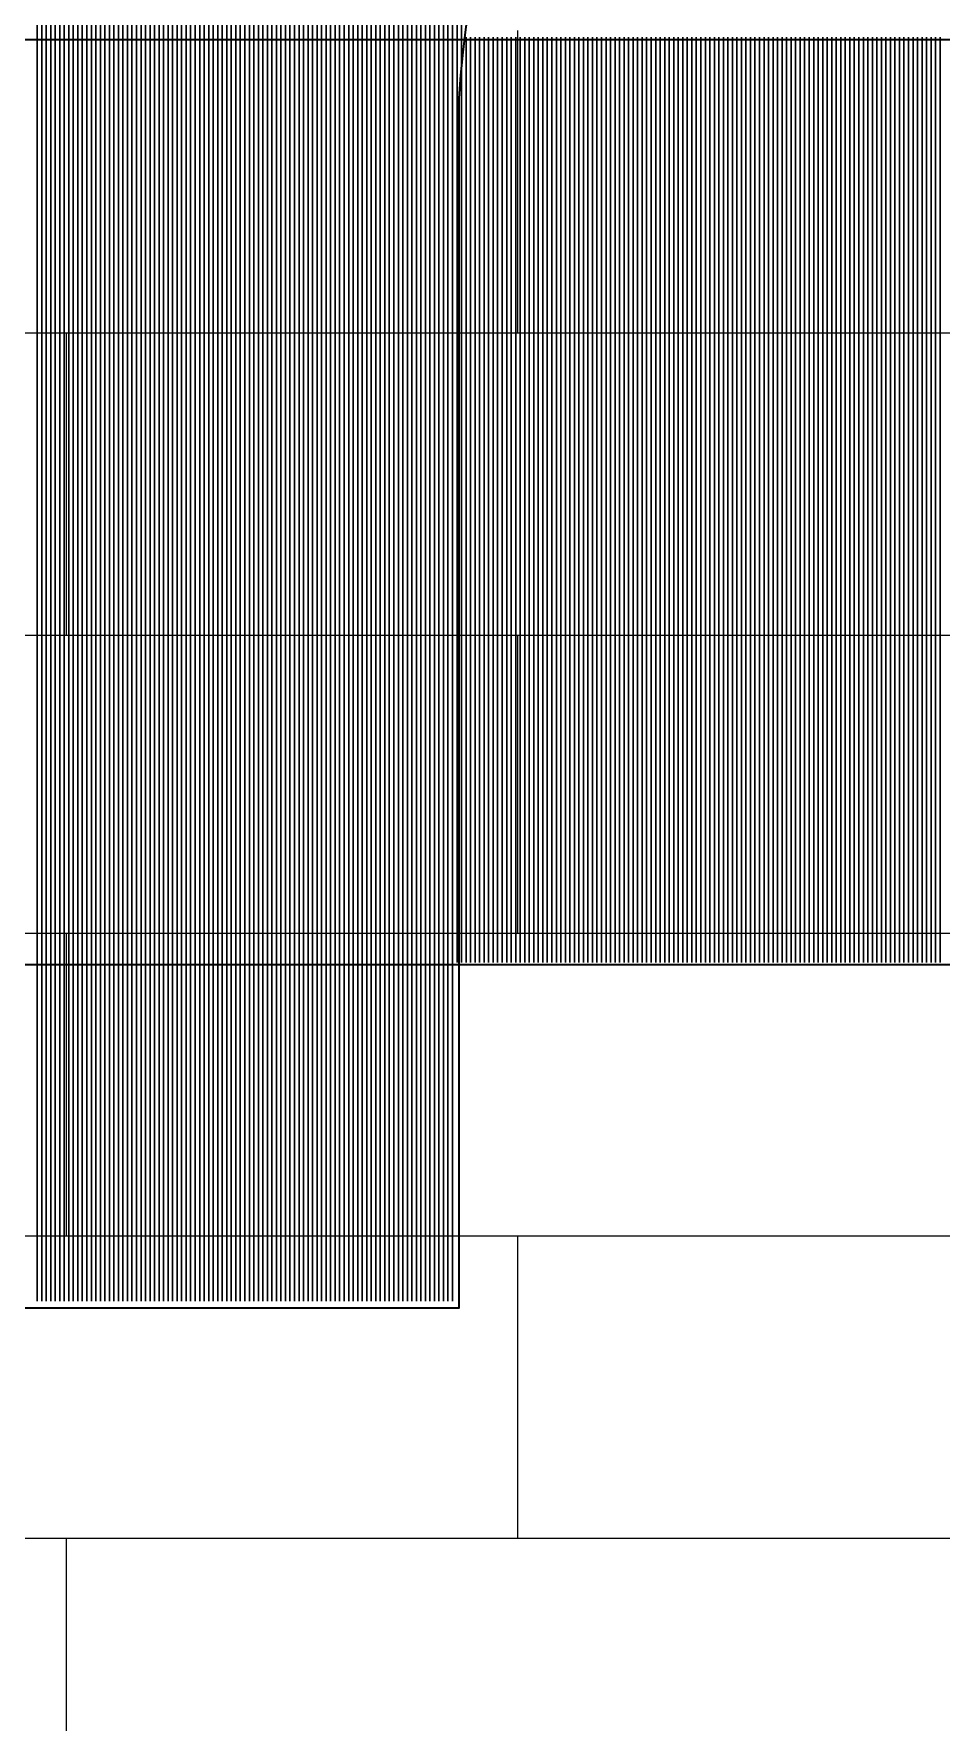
# Model space of a CAD drawing. Header units: inches. Extents: x 5 to 516, y -193 to 129.
# Drawn here: x 92.108 to 92.778, y -84.196 to -82.949 of the extents above; entities that cross this region are included whole.
import ezdxf

# ---------------------------------------------------------------- set-up
doc = ezdxf.new("R2010")
doc.units = ezdxf.units.IN
doc.header["$MEASUREMENT"] = 0
doc.layers.add('PDF4_Geometry', color=7, linetype='Continuous')

msp = doc.modelspace()

# ---------------------------------------------------------------- linework, layer by layer
at = {"layer": 'PDF4_Geometry', "lineweight": 35}
msp.add_lwpolyline([(92.4587546, -82.4129819), (92.412088, -82.4863152), (92.4054213, -82.4863152), (92.4054213, -82.2529819), (91.8787546, -82.2529819), (91.8787546, -83.8896487), (92.422088, -83.8896487), (92.422088, -82.9963152)], dxfattribs=at)
at = {"layer": 'PDF4_Geometry', "lineweight": 15}
for points in [[(92.110418, -83.8846511), (92.110418, -82.2513176), (92.110418, -83.8846511)], [(92.1137546, -83.8846511), (92.1137546, -82.2513176), (92.1137546, -83.8846511)], [(92.1170912, -83.8846511), (92.1170912, -82.2513176), (92.1170912, -83.8846511)], [(92.120421, -83.8846511), (92.120421, -82.2513176), (92.120421, -83.8846511)], [(92.1237576, -83.8846511), (92.1237576, -82.2513176), (92.1237576, -83.8846511)], [(92.1270874, -83.8846511), (92.1270874, -82.2513176), (92.1270874, -83.8846511)], [(92.130424, -83.8846511), (92.130424, -82.2513176), (92.130424, -83.8846511)], [(92.1337538, -83.8846511), (92.1337538, -82.2513176), (92.1337538, -83.8846511)], [(92.1370904, -83.8846511), (92.1370904, -82.2513176), (92.1370904, -83.8846511)], [(92.1404202, -83.8846511), (92.1404202, -82.2513176), (92.1404202, -83.8846511)], [(92.1437568, -83.8846511), (92.1437568, -82.2513176), (92.1437568, -83.8846511)], [(92.1470866, -83.8846511), (92.1470866, -82.2513176), (92.1470866, -83.8846511)], [(92.1504232, -83.8846511), (92.1504232, -82.2513176), (92.1504232, -83.8846511)], [(92.153753, -83.8846511), (92.153753, -82.2513176), (92.153753, -83.8846511)], [(92.1570896, -83.8846511), (92.1570896, -82.2513176), (92.1570896, -83.8846511)], [(92.1604194, -83.8846511), (92.1604194, -82.2513176), (92.1604194, -83.8846511)], [(92.163756, -83.8846511), (92.163756, -82.2513176), (92.163756, -83.8846511)], [(92.1670858, -83.8846511), (92.1670858, -82.2513176), (92.1670858, -83.8846511)], [(92.1704224, -83.8846511), (92.1704224, -82.2513176), (92.1704224, -83.8846511)], [(92.173759, -83.8846511), (92.173759, -82.2513176), (92.173759, -83.8846511)], [(92.1770888, -83.8846511), (92.1770888, -82.2513176), (92.1770888, -83.8846511)], [(92.1804186, -83.8846511), (92.1804186, -82.2513176), (92.1804186, -83.8846511)], [(92.1837552, -83.8846511), (92.1837552, -82.2513176), (92.1837552, -83.8846511)], [(92.1870917, -83.8846511), (92.1870917, -82.2513176), (92.1870917, -83.8846511)], [(92.1904216, -83.8846511), (92.1904216, -82.2513176), (92.1904216, -83.8846511)], [(92.1937514, -83.8846511), (92.1937514, -82.2513176), (92.1937514, -83.8846511)], [(92.197088, -83.8846511), (92.197088, -82.2513176), (92.197088, -83.8846511)], [(92.2004245, -83.8846511), (92.2004245, -82.2513176), (92.2004245, -83.8846511)], [(92.2037543, -83.8846511), (92.2037543, -82.2513176), (92.2037543, -83.8846511)], [(92.2070909, -83.8846511), (92.2070909, -82.2513176), (92.2070909, -83.8846511)], [(92.2104207, -83.8846511), (92.2104207, -82.2513176), (92.2104207, -83.8846511)], [(92.2137573, -83.8846511), (92.2137573, -82.2513176), (92.2137573, -83.8846511)], [(92.2170871, -83.8846511), (92.2170871, -82.2513176), (92.2170871, -83.8846511)], [(92.2204237, -83.8846511), (92.2204237, -82.2513176), (92.2204237, -83.8846511)], [(92.2237535, -83.8846511), (92.2237535, -82.2513176), (92.2237535, -83.8846511)], [(92.2270901, -83.8846511), (92.2270901, -82.2513176), (92.2270901, -83.8846511)], [(92.2304199, -83.8846511), (92.2304199, -82.2513176), (92.2304199, -83.8846511)], [(92.2337565, -83.8846511), (92.2337565, -82.2513176), (92.2337565, -83.8846511)], [(92.2370863, -83.8846511), (92.2370863, -82.2513176), (92.2370863, -83.8846511)], [(92.2404229, -83.8846511), (92.2404229, -82.2513176), (92.2404229, -83.8846511)], [(92.2437527, -83.8846511), (92.2437527, -82.2513176), (92.2437527, -83.8846511)], [(92.2470893, -83.8846511), (92.2470893, -82.2513176), (92.2470893, -83.8846511)], [(92.2504191, -83.8846511), (92.2504191, -82.2513176), (92.2504191, -83.8846511)], [(92.2537557, -83.8846511), (92.2537557, -82.2513176), (92.2537557, -83.8846511)], [(92.2570923, -83.8846511), (92.2570923, -82.2513176), (92.2570923, -83.8846511)], [(92.2604221, -83.8846511), (92.2604221, -82.2513176), (92.2604221, -83.8846511)], [(92.2637519, -83.8846511), (92.2637519, -82.2513176), (92.2637519, -83.8846511)], [(92.2670885, -83.8846511), (92.2670885, -82.2513176), (92.2670885, -83.8846511)], [(92.2704251, -83.8846511), (92.2704251, -82.2513176), (92.2704251, -83.8846511)], [(92.2737549, -83.8846511), (92.2737549, -82.2513176), (92.2737549, -83.8846511)], [(92.2770847, -83.8846511), (92.2770847, -82.2513176), (92.2770847, -83.8846511)], [(92.2804213, -83.8846511), (92.2804213, -82.2513176), (92.2804213, -83.8846511)], [(92.2837579, -83.8846511), (92.2837579, -82.2513176), (92.2837579, -83.8846511)], [(92.2870877, -83.8846511), (92.2870877, -82.2513176), (92.2870877, -83.8846511)], [(92.2904243, -83.8846511), (92.2904243, -82.2513176), (92.2904243, -83.8846511)], [(92.2937541, -83.8846511), (92.2937541, -82.2513176), (92.2937541, -83.8846511)], [(92.2970907, -83.8846511), (92.2970907, -82.2513176), (92.2970907, -83.8846511)], [(92.3004205, -83.8846511), (92.3004205, -82.2513176), (92.3004205, -83.8846511)], [(92.3037571, -83.8846511), (92.3037571, -82.2513176), (92.3037571, -83.8846511)], [(92.3070869, -83.8846511), (92.3070869, -82.2513176), (92.3070869, -83.8846511)], [(92.3104235, -83.8846511), (92.3104235, -82.2513176), (92.3104235, -83.8846511)], [(92.3137533, -83.8846511), (92.3137533, -82.2513176), (92.3137533, -83.8846511)], [(92.3170899, -83.8846511), (92.3170899, -82.2513176), (92.3170899, -83.8846511)], [(92.3204197, -83.8846511), (92.3204197, -82.2513176), (92.3204197, -83.8846511)], [(92.3237563, -83.8846511), (92.3237563, -82.2513176), (92.3237563, -83.8846511)], [(92.3270861, -83.8846511), (92.3270861, -82.2513176), (92.3270861, -83.8846511)], [(92.3304227, -83.8846511), (92.3304227, -82.2513176), (92.3304227, -83.8846511)], [(92.3337525, -83.8846511), (92.3337525, -82.2513176), (92.3337525, -83.8846511)], [(92.337089, -83.8846511), (92.337089, -82.2513176), (92.337089, -83.8846511)], [(92.3404256, -83.8846511), (92.3404256, -82.2513176), (92.3404256, -83.8846511)], [(92.3437554, -83.8846511), (92.3437554, -82.2513176), (92.3437554, -83.8846511)], [(92.3470853, -83.8846511), (92.3470853, -82.2513176), (92.3470853, -83.8846511)], [(92.3504218, -83.8846511), (92.3504218, -82.2513176), (92.3504218, -83.8846511)], [(92.3537584, -83.8846511), (92.3537584, -82.2513176), (92.3537584, -83.8846511)], [(92.3570882, -83.8846511), (92.3570882, -82.2513176), (92.3570882, -83.8846511)], [(92.360418, -83.8846511), (92.360418, -82.2513176), (92.360418, -83.8846511)], [(92.3637546, -83.8846511), (92.3637546, -82.2513176), (92.3637546, -83.8846511)], [(92.3670912, -83.8846511), (92.3670912, -82.2513176), (92.3670912, -83.8846511)], [(92.370421, -83.8846511), (92.370421, -82.2513176), (92.370421, -83.8846511)], [(92.3737576, -83.8846511), (92.3737576, -82.2513176), (92.3737576, -83.8846511)], [(92.3770874, -83.8846511), (92.3770874, -82.2513176), (92.3770874, -83.8846511)], [(92.380424, -83.8846511), (92.380424, -82.2513176), (92.380424, -83.8846511)], [(92.3837538, -83.8846511), (92.3837538, -82.2513176), (92.3837538, -83.8846511)], [(92.3870904, -83.8846511), (92.3870904, -82.2513176), (92.3870904, -83.8846511)], [(92.3904202, -83.8846511), (92.3904202, -82.2513176), (92.3904202, -83.8846511)], [(92.3937568, -83.8846511), (92.3937568, -82.2513176), (92.3937568, -83.8846511)], [(92.3970866, -83.8846511), (92.3970866, -82.2513176), (92.3970866, -83.8846511)], [(92.4004232, -83.8846511), (92.4004232, -82.2513176), (92.4004232, -83.8846511)], [(92.4204224, -83.0146491), (92.4204224, -82.4613157), (92.4204224, -83.0146491)], [(92.423759, -82.9713176), (92.423759, -82.4546508), (92.423759, -82.9713176)], [(92.413756, -83.8846511), (92.413756, -82.4713176), (92.413756, -83.8846511)], [(92.4170858, -83.8846511), (92.4170858, -82.464651), (92.4170858, -83.8846511)], [(92.403753, -83.8846511), (92.403753, -82.4813176), (92.403753, -83.8846511)], [(92.4070896, -83.8846511), (92.4070896, -82.4813176), (92.4070896, -83.8846511)], [(92.4104194, -83.8846511), (92.4104194, -82.474651), (92.4104194, -83.8846511)], [(92.110418, -83.6346511), (92.110418, -82.9513177), (92.110418, -83.6346511)], [(92.1137546, -83.6346511), (92.1137546, -82.9513177), (92.1137546, -83.6346511)], [(92.1170912, -83.6346511), (92.1170912, -82.9513177), (92.1170912, -83.6346511)], [(92.120421, -83.6346511), (92.120421, -82.9513177), (92.120421, -83.6346511)], [(92.1237576, -83.6346511), (92.1237576, -82.9513177), (92.1237576, -83.6346511)], [(92.1270874, -83.6346511), (92.1270874, -82.9513177), (92.1270874, -83.6346511)], [(92.130424, -83.6346511), (92.130424, -82.9513177), (92.130424, -83.6346511)], [(92.1337538, -83.6346511), (92.1337538, -82.9513177), (92.1337538, -83.6346511)], [(92.1370904, -83.6346511), (92.1370904, -82.9513177), (92.1370904, -83.6346511)], [(92.1404202, -83.6346511), (92.1404202, -82.9513177), (92.1404202, -83.6346511)], [(92.1437568, -83.6346511), (92.1437568, -82.9513177), (92.1437568, -83.6346511)], [(92.1470866, -83.6346511), (92.1470866, -82.9513177), (92.1470866, -83.6346511)], [(92.1504232, -83.6346511), (92.1504232, -82.9513177), (92.1504232, -83.6346511)], [(92.153753, -83.6346511), (92.153753, -82.9513177), (92.153753, -83.6346511)], [(92.1570896, -83.6346511), (92.1570896, -82.9513177), (92.1570896, -83.6346511)], [(92.1604194, -83.6346511), (92.1604194, -82.9513177), (92.1604194, -83.6346511)], [(92.163756, -83.6346511), (92.163756, -82.9513177), (92.163756, -83.6346511)], [(92.1670858, -83.6346511), (92.1670858, -82.9513177), (92.1670858, -83.6346511)], [(92.1704224, -83.6346511), (92.1704224, -82.9513177), (92.1704224, -83.6346511)], [(92.173759, -83.6346511), (92.173759, -82.9513177), (92.173759, -83.6346511)], [(92.1770888, -83.6346511), (92.1770888, -82.9513177), (92.1770888, -83.6346511)], [(92.1804186, -83.6346511), (92.1804186, -82.9513177), (92.1804186, -83.6346511)], [(92.1837552, -83.6346511), (92.1837552, -82.9513177), (92.1837552, -83.6346511)], [(92.1870917, -83.6346511), (92.1870917, -82.9513177), (92.1870917, -83.6346511)], [(92.1904216, -83.6346511), (92.1904216, -82.9513177), (92.1904216, -83.6346511)], [(92.1937514, -83.6346511), (92.1937514, -82.9513177), (92.1937514, -83.6346511)], [(92.197088, -83.6346511), (92.197088, -82.9513177), (92.197088, -83.6346511)], [(92.2004245, -83.6346511), (92.2004245, -82.9513177), (92.2004245, -83.6346511)], [(92.2037543, -83.6346511), (92.2037543, -82.9513177), (92.2037543, -83.6346511)], [(92.2070909, -83.6346511), (92.2070909, -82.9513177), (92.2070909, -83.6346511)], [(92.2104207, -83.6346511), (92.2104207, -82.9513177), (92.2104207, -83.6346511)], [(92.2137573, -83.6346511), (92.2137573, -82.9513177), (92.2137573, -83.6346511)], [(92.2170871, -83.6346511), (92.2170871, -82.9513177), (92.2170871, -83.6346511)], [(92.2204237, -83.6346511), (92.2204237, -82.9513177), (92.2204237, -83.6346511)], [(92.2237535, -83.6346511), (92.2237535, -82.9513177), (92.2237535, -83.6346511)], [(92.2270901, -83.6346511), (92.2270901, -82.9513177), (92.2270901, -83.6346511)], [(92.2304199, -83.6346511), (92.2304199, -82.9513177), (92.2304199, -83.6346511)], [(92.2337565, -83.6346511), (92.2337565, -82.9513177), (92.2337565, -83.6346511)], [(92.2370863, -83.6346511), (92.2370863, -82.9513177), (92.2370863, -83.6346511)], [(92.2404229, -83.6346511), (92.2404229, -82.9513177), (92.2404229, -83.6346511)], [(92.2437527, -83.6346511), (92.2437527, -82.9513177), (92.2437527, -83.6346511)], [(92.2470893, -83.6346511), (92.2470893, -82.9513177), (92.2470893, -83.6346511)], [(92.2504191, -83.6346511), (92.2504191, -82.9513177), (92.2504191, -83.6346511)], [(92.2537557, -83.6346511), (92.2537557, -82.9513177), (92.2537557, -83.6346511)], [(92.2570923, -83.6346511), (92.2570923, -82.9513177), (92.2570923, -83.6346511)], [(92.2604221, -83.6346511), (92.2604221, -82.9513177), (92.2604221, -83.6346511)], [(92.2637519, -83.6346511), (92.2637519, -82.9513177), (92.2637519, -83.6346511)], [(92.2670885, -83.6346511), (92.2670885, -82.9513177), (92.2670885, -83.6346511)], [(92.2704251, -83.6346511), (92.2704251, -82.9513177), (92.2704251, -83.6346511)], [(92.2737549, -83.6346511), (92.2737549, -82.9513177), (92.2737549, -83.6346511)], [(92.2770847, -83.6346511), (92.2770847, -82.9513177), (92.2770847, -83.6346511)], [(92.2804213, -83.6346511), (92.2804213, -82.9513177), (92.2804213, -83.6346511)], [(92.2837579, -83.6346511), (92.2837579, -82.9513177), (92.2837579, -83.6346511)], [(92.2870877, -83.6346511), (92.2870877, -82.9513177), (92.2870877, -83.6346511)], [(92.2904243, -83.6346511), (92.2904243, -82.9513177), (92.2904243, -83.6346511)], [(92.2937541, -83.6346511), (92.2937541, -82.9513177), (92.2937541, -83.6346511)], [(92.2970907, -83.6346511), (92.2970907, -82.9513177), (92.2970907, -83.6346511)], [(92.3004205, -83.6346511), (92.3004205, -82.9513177), (92.3004205, -83.6346511)], [(92.3037571, -83.6346511), (92.3037571, -82.9513177), (92.3037571, -83.6346511)], [(92.3070869, -83.6346511), (92.3070869, -82.9513177), (92.3070869, -83.6346511)], [(92.3104235, -83.6346511), (92.3104235, -82.9513177), (92.3104235, -83.6346511)], [(92.3137533, -83.6346511), (92.3137533, -82.9513177), (92.3137533, -83.6346511)], [(92.3170899, -83.6346511), (92.3170899, -82.9513177), (92.3170899, -83.6346511)], [(92.3204197, -83.6346511), (92.3204197, -82.9513177), (92.3204197, -83.6346511)], [(92.3237563, -83.6346511), (92.3237563, -82.9513177), (92.3237563, -83.6346511)], [(92.3270861, -83.6346511), (92.3270861, -82.9513177), (92.3270861, -83.6346511)], [(92.3304227, -83.6346511), (92.3304227, -82.9513177), (92.3304227, -83.6346511)], [(92.3337525, -83.6346511), (92.3337525, -82.9513177), (92.3337525, -83.6346511)], [(92.337089, -83.6346511), (92.337089, -82.9513177), (92.337089, -83.6346511)], [(92.3404256, -83.6346511), (92.3404256, -82.9513177), (92.3404256, -83.6346511)], [(92.3437554, -83.6346511), (92.3437554, -82.9513177), (92.3437554, -83.6346511)], [(92.3470853, -83.6346511), (92.3470853, -82.9513177), (92.3470853, -83.6346511)], [(92.3504218, -83.6346511), (92.3504218, -82.9513177), (92.3504218, -83.6346511)], [(92.3537584, -83.6346511), (92.3537584, -82.9513177), (92.3537584, -83.6346511)], [(92.3570882, -83.6346511), (92.3570882, -82.9513177), (92.3570882, -83.6346511)], [(92.360418, -83.6346511), (92.360418, -82.9513177), (92.360418, -83.6346511)], [(92.3637546, -83.6346511), (92.3637546, -82.9513177), (92.3637546, -83.6346511)], [(92.3670912, -83.6346511), (92.3670912, -82.9513177), (92.3670912, -83.6346511)], [(92.370421, -83.6346511), (92.370421, -82.9513177), (92.370421, -83.6346511)], [(92.3737576, -83.6346511), (92.3737576, -82.9513177), (92.3737576, -83.6346511)], [(92.3770874, -83.6346511), (92.3770874, -82.9513177), (92.3770874, -83.6346511)], [(92.380424, -83.6346511), (92.380424, -82.9513177), (92.380424, -83.6346511)], [(92.3837538, -83.6346511), (92.3837538, -82.9513177), (92.3837538, -83.6346511)], [(92.3870904, -83.6346511), (92.3870904, -82.9513177), (92.3870904, -83.6346511)], [(92.3904202, -83.6346511), (92.3904202, -82.9513177), (92.3904202, -83.6346511)], [(92.3937568, -83.6346511), (92.3937568, -82.9513177), (92.3937568, -83.6346511)], [(92.3970866, -83.6346511), (92.3970866, -82.9513177), (92.3970866, -83.6346511)], [(92.4004232, -83.6346511), (92.4004232, -82.9513177), (92.4004232, -83.6346511)], [(92.403753, -83.6346511), (92.403753, -82.9513177), (92.403753, -83.6346511)], [(92.4070896, -83.6346511), (92.4070896, -82.9513177), (92.4070896, -83.6346511)], [(92.4104194, -83.6346511), (92.4104194, -82.9513177), (92.4104194, -83.6346511)], [(92.413756, -83.6346511), (92.413756, -82.9513177), (92.413756, -83.6346511)], [(92.4170858, -83.6346511), (92.4170858, -82.9513177), (92.4170858, -83.6346511)], [(92.4204224, -83.6346511), (92.4204224, -82.9513177), (92.4204224, -83.6346511)], [(92.423759, -83.6346511), (92.423759, -82.9513177), (92.423759, -83.6346511)], [(92.4270888, -83.6346511), (92.4270888, -82.9513177), (92.4270888, -83.6346511)], [(92.4304186, -83.6346511), (92.4304186, -82.9513177), (92.4304186, -83.6346511)], [(92.4337552, -83.6346511), (92.4337552, -82.9513177), (92.4337552, -83.6346511)], [(92.4370918, -83.6346511), (92.4370918, -82.9513177), (92.4370918, -83.6346511)], [(92.4404216, -83.6346511), (92.4404216, -82.9513177), (92.4404216, -83.6346511)], [(92.4437514, -83.6346511), (92.4437514, -82.9513177), (92.4437514, -83.6346511)], [(92.447088, -83.6346511), (92.447088, -82.9513177), (92.447088, -83.6346511)], [(92.4504246, -83.6346511), (92.4504246, -82.9513177), (92.4504246, -83.6346511)], [(92.4537544, -83.6346511), (92.4537544, -82.9513177), (92.4537544, -83.6346511)], [(92.457091, -83.6346511), (92.457091, -82.9513177), (92.457091, -83.6346511)], [(92.4604208, -83.6346511), (92.4604208, -82.9513177), (92.4604208, -83.6346511)], [(92.4637574, -83.6346511), (92.4637574, -82.9513177), (92.4637574, -83.6346511)], [(92.4670872, -83.6346511), (92.4670872, -82.9513177), (92.4670872, -83.6346511)], [(92.4704237, -83.6346511), (92.4704237, -82.9513177), (92.4704237, -83.6346511)], [(92.4737536, -83.6346511), (92.4737536, -82.9513177), (92.4737536, -83.6346511)], [(92.4770901, -83.6346511), (92.4770901, -82.9513177), (92.4770901, -83.6346511)], [(92.48042, -83.6346511), (92.48042, -82.9513177), (92.48042, -83.6346511)], [(92.4837565, -83.6346511), (92.4837565, -82.9513177), (92.4837565, -83.6346511)], [(92.4870863, -83.6346511), (92.4870863, -82.9513177), (92.4870863, -83.6346511)], [(92.4904229, -83.6346511), (92.4904229, -82.9513177), (92.4904229, -83.6346511)], [(92.4937527, -83.6346511), (92.4937527, -82.9513177), (92.4937527, -83.6346511)], [(92.4970893, -83.6346511), (92.4970893, -82.9513177), (92.4970893, -83.6346511)], [(92.5004191, -83.6346511), (92.5004191, -82.9513177), (92.5004191, -83.6346511)], [(92.5037557, -83.6346511), (92.5037557, -82.9513177), (92.5037557, -83.6346511)], [(92.5070923, -83.6346511), (92.5070923, -82.9513177), (92.5070923, -83.6346511)], [(92.5104221, -83.6346511), (92.5104221, -82.9513177), (92.5104221, -83.6346511)], [(92.5137519, -83.6346511), (92.5137519, -82.9513177), (92.5137519, -83.6346511)], [(92.5170885, -83.6346511), (92.5170885, -82.9513177), (92.5170885, -83.6346511)], [(92.5204251, -83.6346511), (92.5204251, -82.9513177), (92.5204251, -83.6346511)], [(92.5237549, -83.6346511), (92.5237549, -82.9513177), (92.5237549, -83.6346511)], [(92.5270847, -83.6346511), (92.5270847, -82.9513177), (92.5270847, -83.6346511)], [(92.5304213, -83.6346511), (92.5304213, -82.9513177), (92.5304213, -83.6346511)], [(92.5337579, -83.6346511), (92.5337579, -82.9513177), (92.5337579, -83.6346511)], [(92.5370877, -83.6346511), (92.5370877, -82.9513177), (92.5370877, -83.6346511)], [(92.5404243, -83.6346511), (92.5404243, -82.9513177), (92.5404243, -83.6346511)], [(92.5437541, -83.6346511), (92.5437541, -82.9513177), (92.5437541, -83.6346511)], [(92.5470907, -83.6346511), (92.5470907, -82.9513177), (92.5470907, -83.6346511)], [(92.5504205, -83.6346511), (92.5504205, -82.9513177), (92.5504205, -83.6346511)], [(92.5537571, -83.6346511), (92.5537571, -82.9513177), (92.5537571, -83.6346511)], [(92.5570869, -83.6346511), (92.5570869, -82.9513177), (92.5570869, -83.6346511)], [(92.5604235, -83.6346511), (92.5604235, -82.9513177), (92.5604235, -83.6346511)], [(92.5637533, -83.6346511), (92.5637533, -82.9513177), (92.5637533, -83.6346511)], [(92.5670899, -83.6346511), (92.5670899, -82.9513177), (92.5670899, -83.6346511)], [(92.5704197, -83.6346511), (92.5704197, -82.9513177), (92.5704197, -83.6346511)], [(92.5737563, -83.6346511), (92.5737563, -82.9513177), (92.5737563, -83.6346511)], [(92.5770861, -83.6346511), (92.5770861, -82.9513177), (92.5770861, -83.6346511)], [(92.5804227, -83.6346511), (92.5804227, -82.9513177), (92.5804227, -83.6346511)], [(92.5837525, -83.6346511), (92.5837525, -82.9513177), (92.5837525, -83.6346511)], [(92.5870891, -83.6346511), (92.5870891, -82.9513177), (92.5870891, -83.6346511)], [(92.5904257, -83.6346511), (92.5904257, -82.9513177), (92.5904257, -83.6346511)], [(92.5937555, -83.6346511), (92.5937555, -82.9513177), (92.5937555, -83.6346511)], [(92.5970853, -83.6346511), (92.5970853, -82.9513177), (92.5970853, -83.6346511)], [(92.6004219, -83.6346511), (92.6004219, -82.9513177), (92.6004219, -83.6346511)], [(92.6037584, -83.6346511), (92.6037584, -82.9513177), (92.6037584, -83.6346511)], [(92.6070883, -83.6346511), (92.6070883, -82.9513177), (92.6070883, -83.6346511)], [(92.6104181, -83.6346511), (92.6104181, -82.9513177), (92.6104181, -83.6346511)], [(92.6137547, -83.6346511), (92.6137547, -82.9513177), (92.6137547, -83.6346511)], [(92.6170912, -83.6346511), (92.6170912, -82.9513177), (92.6170912, -83.6346511)], [(92.620421, -83.6346511), (92.620421, -82.9513177), (92.620421, -83.6346511)], [(92.6237576, -83.6346511), (92.6237576, -82.9513177), (92.6237576, -83.6346511)], [(92.6270874, -83.6346511), (92.6270874, -82.9513177), (92.6270874, -83.6346511)], [(92.630424, -83.6346511), (92.630424, -82.9513177), (92.630424, -83.6346511)], [(92.6337538, -83.6346511), (92.6337538, -82.9513177), (92.6337538, -83.6346511)], [(92.6370904, -83.6346511), (92.6370904, -82.9513177), (92.6370904, -83.6346511)], [(92.6404202, -83.6346511), (92.6404202, -82.9513177), (92.6404202, -83.6346511)], [(92.6437568, -83.6346511), (92.6437568, -82.9513177), (92.6437568, -83.6346511)], [(92.6470866, -83.6346511), (92.6470866, -82.9513177), (92.6470866, -83.6346511)], [(92.6504232, -83.6346511), (92.6504232, -82.9513177), (92.6504232, -83.6346511)], [(92.653753, -83.6346511), (92.653753, -82.9513177), (92.653753, -83.6346511)], [(92.6570896, -83.6346511), (92.6570896, -82.9513177), (92.6570896, -83.6346511)], [(92.6604194, -83.6346511), (92.6604194, -82.9513177), (92.6604194, -83.6346511)], [(92.663756, -83.6346511), (92.663756, -82.9513177), (92.663756, -83.6346511)], [(92.6670858, -83.6346511), (92.6670858, -82.9513177), (92.6670858, -83.6346511)], [(92.6704224, -83.6346511), (92.6704224, -82.9513177), (92.6704224, -83.6346511)], [(92.673759, -83.6346511), (92.673759, -82.9513177), (92.673759, -83.6346511)], [(92.6770888, -83.6346511), (92.6770888, -82.9513177), (92.6770888, -83.6346511)], [(92.6804186, -83.6346511), (92.6804186, -82.9513177), (92.6804186, -83.6346511)], [(92.6837552, -83.6346511), (92.6837552, -82.9513177), (92.6837552, -83.6346511)], [(92.6870918, -83.6346511), (92.6870918, -82.9513177), (92.6870918, -83.6346511)], [(92.6904216, -83.6346511), (92.6904216, -82.9513177), (92.6904216, -83.6346511)], [(92.6937514, -83.6346511), (92.6937514, -82.9513177), (92.6937514, -83.6346511)], [(92.697088, -83.6346511), (92.697088, -82.9513177), (92.697088, -83.6346511)], [(92.7004246, -83.6346511), (92.7004246, -82.9513177), (92.7004246, -83.6346511)], [(92.7037544, -83.6346511), (92.7037544, -82.9513177), (92.7037544, -83.6346511)], [(92.707091, -83.6346511), (92.707091, -82.9513177), (92.707091, -83.6346511)], [(92.7104208, -83.6346511), (92.7104208, -82.9513177), (92.7104208, -83.6346511)], [(92.7137574, -83.6346511), (92.7137574, -82.9513177), (92.7137574, -83.6346511)], [(92.7170872, -83.6346511), (92.7170872, -82.9513177), (92.7170872, -83.6346511)], [(92.7204238, -83.6346511), (92.7204238, -82.9513177), (92.7204238, -83.6346511)], [(92.7237536, -83.6346511), (92.7237536, -82.9513177), (92.7237536, -83.6346511)], [(92.7270902, -83.6346511), (92.7270902, -82.9513177), (92.7270902, -83.6346511)], [(92.73042, -83.6346511), (92.73042, -82.9513177), (92.73042, -83.6346511)], [(92.7337566, -83.6346511), (92.7337566, -82.9513177), (92.7337566, -83.6346511)], [(92.7370864, -83.6346511), (92.7370864, -82.9513177), (92.7370864, -83.6346511)], [(92.740423, -83.6346511), (92.740423, -82.9513177), (92.740423, -83.6346511)], [(92.7437528, -83.6346511), (92.7437528, -82.9513177), (92.7437528, -83.6346511)], [(92.7470894, -83.6346511), (92.7470894, -82.9513177), (92.7470894, -83.6346511)], [(92.7504192, -83.6346511), (92.7504192, -82.9513177), (92.7504192, -83.6346511)], [(92.7537557, -83.6346511), (92.7537557, -82.9513177), (92.7537557, -83.6346511)], [(92.7570923, -83.6346511), (92.7570923, -82.9513177), (92.7570923, -83.6346511)], [(92.7604221, -83.6346511), (92.7604221, -82.9513177), (92.7604221, -83.6346511)], [(92.763752, -83.6346511), (92.763752, -82.9513177), (92.763752, -83.6346511)], [(92.7670885, -83.6346511), (92.7670885, -82.9513177), (92.7670885, -83.6346511)], [(92.7704251, -83.6346511), (92.7704251, -82.9513177), (92.7704251, -83.6346511)], [(92.7737549, -83.6346511), (92.7737549, -82.9513177), (92.7737549, -83.6346511)], [(92.7770847, -83.6346511), (92.7770847, -82.9513177), (92.7770847, -83.6346511)]]:
    msp.add_lwpolyline(points, close=True, dxfattribs=at)
for points in [[(92.4654256, -83.169649), (92.4654256, -82.9463156)], [(78.672093, -83.169649), (90.7987622, -83.169649), (96.6354292, -83.169649), (105.0054318, -83.169649)], [(92.1320923, -83.3929824), (92.1320923, -83.169649)], [(78.672093, -83.3929824), (90.7987622, -83.3929824), (96.6354292, -83.3929824), (105.0054318, -83.3929824)], [(92.4654256, -83.6129823), (92.4654256, -83.3929824)], [(78.672093, -83.6129823), (90.7987622, -83.6129823), (96.6354292, -83.6129823), (105.0054318, -83.6129823)], [(92.1320923, -83.8363159), (92.1320923, -83.6129823)], [(78.672093, -83.8363159), (90.7987622, -83.8363159), (96.6354292, -83.8363159), (105.0054318, -83.8363159)], [(92.4654256, -84.0596491), (92.4654256, -83.8363159)], [(78.672093, -84.0596491), (90.7987622, -84.0596491), (96.6354292, -84.0596491), (105.0054318, -84.0596491)], [(92.1320923, -84.279649), (92.1320923, -84.0596491)]]:
    msp.add_lwpolyline(points, dxfattribs=at)
at = {"layer": 'PDF4_Geometry', "lineweight": 35}
msp.add_lwpolyline([(83.8754184, -83.6363167), (83.8754184, -82.9529833), (99.6120869, -82.9529833), (99.6120869, -83.6363167)], close=True, dxfattribs=at)
msp.add_open_spline([(92.422088, -82.9963152), (92.4324213, -82.8141486), (92.5114769, -82.6517041), (92.7154213, -82.6463152)], degree=3, dxfattribs=at)

doc.saveas('drawing.dxf')
